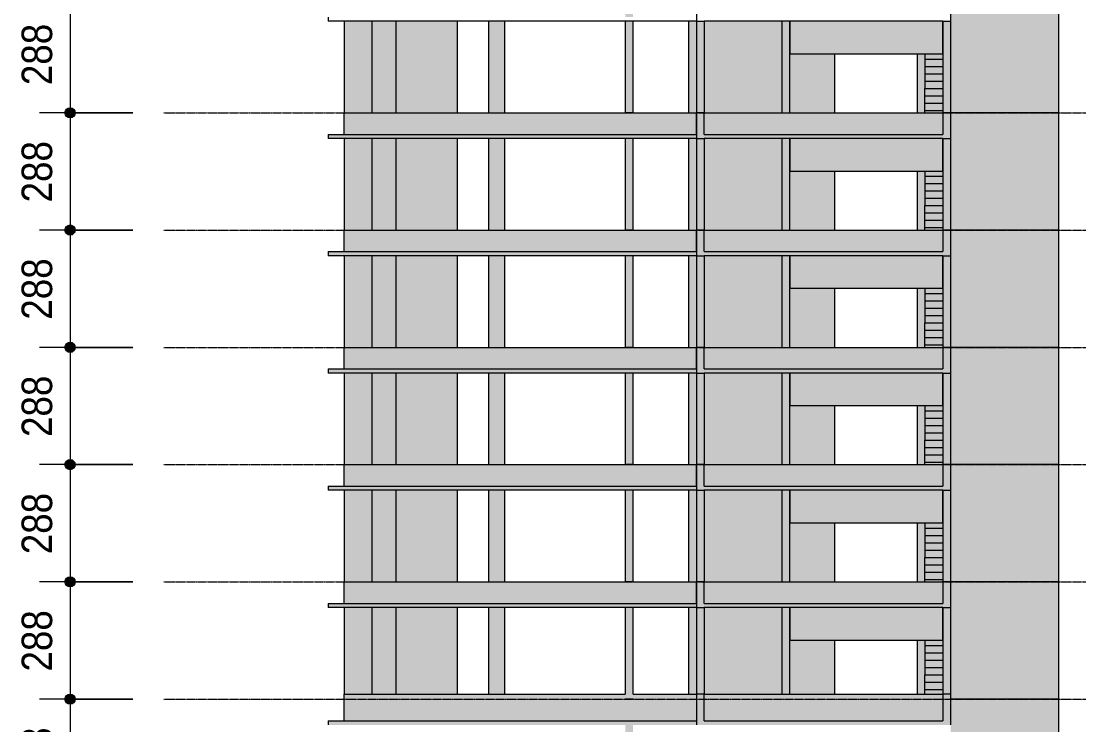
# Model space of a CAD drawing. Header units: centimetres. Extents: x -1968 to 25888, y -1244 to 84208.
# Drawn here: x 12462 to 15060, y 77370 to 79098 of the extents above; entities that cross this region are included whole.
import ezdxf

# ---------------------------------------------------------------- set-up
doc = ezdxf.new("R2010")
doc.units = ezdxf.units.CM
doc.linetypes.add('Centro', pattern=[3.175, 0.635, -0.47625, 1.5875, -0.47625])
for name, color, linetype, lineweight in [('A-ANNO-DIMS', 7, 'Continuous', 9), ('A-ANNO-DIMS-500', 7, 'Continuous', 9), ('A-FLOR', 7, 'Continuous', 18), ('A-FLOR-LEVL', 7, 'Continuous', 9), ('S-BEAM', 7, 'Continuous', 18), ('S-COLS', 7, 'Continuous', 18), ('S-STRS', 7, 'Continuous', 9)]:
    doc.layers.add(name, color=color, linetype=linetype, lineweight=lineweight)
doc.styles.add('Fira Sans_4', font='', dxfattribs={"width": 0.9, "height": 75})
doc.styles.get('Fira Sans_4').set_extended_font_data('Fira Sans')
doc.dimstyles.new('PED_R80_1_5mm_ACIMA_As_ESQ__R00_7', dxfattribs={"dimscale": 30.48, "dimtxt": 102.298456, "dimasz": 3.28084, "dimexe": 2.46063, "dimexo": 2.46063, "dimgap": 0.492126, "dimtad": 1, "dimdec": 1, "dimrnd": 0.5, "dimdsep": 46, "dimtxsty": 'Fira Sans_4', "dimblk1": 'DOTSMALL', "dimblk2": 'DOTSMALL', "dimsah": 1, "dimcen": 0.09, "dimdle": 4.92126, "dimazin": 0, "dimtfac": 1, "dimtdec": 4, "dimtix": 1, "dimtmove": 0, "dimatfit": 3, "dimfxl": 1, "dimtvp": 1, "dimtolj": 1, "dimtzin": 0, "dimarcsym": 2})

# ---------------------------------------------------------------- blocks, each defined once
blk = doc.blocks.new('DIMBLOCK431-CT103 - CORTE ESQ_ TIPO')
at = {"layer": 'A-ANNO-DIMS-500', "true_color": 0x000032}
h = blk.add_hatch(color=178, dxfattribs=at)
edge = h.paths.add_edge_path(flags=0)
edge.add_arc((12582.5, 79161), 12.5, 0, 360)
h = blk.add_hatch(color=178, dxfattribs=at)
edge = h.paths.add_edge_path(flags=0)
edge.add_arc((12582.5, 78873), 12.5, 0, 360)
at = {"layer": 'A-ANNO-DIMS-500', "color": 178, "true_color": 0x000032}
for p, q in [((12736.8, 79161), (12507.5, 79161)), ((12582.5, 79161), (12582.5, 78873)), ((12582.5, 79161), (12736.8, 79161)), ((12736.8, 78873), (12507.5, 78873)), ((12582.5, 78873), (12736.8, 78873))]:
    blk.add_line(p, q, dxfattribs=at)
for centre in [(12582.5, 79161), (12582.5, 78873)]:
    blk.add_circle(centre, 12.5, dxfattribs=at)
at = {"layer": 'A-ANNO-DIMS-500', "color": 0, "insert": (12463.6, 78940.9), "char_height": 75, "width": 182.563, "attachment_point": 1, "rotation": 90, "line_spacing_factor": 1.049215, "style": 'Fira Sans_4'}
blk.add_mtext('288', dxfattribs=at)
blk = doc.blocks.new('_DotSmall')
at = {"color": 0, "linetype": 'ByBlock', "const_width": 0.5}
blk.add_lwpolyline([(-0.0625, 0, 1), (0.0625, 0, 1)], format="xyb", close=True, dxfattribs=at)
blk = doc.blocks.new('DIMBLOCK432-CT103 - CORTE ESQ_ TIPO')
at = {"layer": 'A-ANNO-DIMS-500', "true_color": 0x000032}
h = blk.add_hatch(color=178, dxfattribs=at)
edge = h.paths.add_edge_path(flags=0)
edge.add_arc((12582.5, 78873), 12.5, 0, 360)
h = blk.add_hatch(color=178, dxfattribs=at)
edge = h.paths.add_edge_path(flags=0)
edge.add_arc((12582.5, 78585), 12.5, 0, 360)
at = {"layer": 'A-ANNO-DIMS-500', "color": 178, "true_color": 0x000032}
for p, q in [((12736.8, 78873), (12507.5, 78873)), ((12582.5, 78873), (12582.5, 78585)), ((12582.5, 78873), (12736.8, 78873)), ((12736.8, 78585), (12507.5, 78585)), ((12582.5, 78585), (12736.8, 78585))]:
    blk.add_line(p, q, dxfattribs=at)
for centre in [(12582.5, 78873), (12582.5, 78585)]:
    blk.add_circle(centre, 12.5, dxfattribs=at)
at = {"layer": 'A-ANNO-DIMS-500', "color": 0, "insert": (12463.6, 78652.9), "char_height": 75, "width": 182.563, "attachment_point": 1, "rotation": 90, "line_spacing_factor": 1.049215, "style": 'Fira Sans_4'}
blk.add_mtext('288', dxfattribs=at)
blk = doc.blocks.new('DIMBLOCK433-CT103 - CORTE ESQ_ TIPO')
at = {"layer": 'A-ANNO-DIMS-500', "true_color": 0x000032}
h = blk.add_hatch(color=178, dxfattribs=at)
edge = h.paths.add_edge_path(flags=0)
edge.add_arc((12582.5, 78585), 12.5, 0, 360)
h = blk.add_hatch(color=178, dxfattribs=at)
edge = h.paths.add_edge_path(flags=0)
edge.add_arc((12582.5, 78297), 12.5, 0, 360)
at = {"layer": 'A-ANNO-DIMS-500', "color": 178, "true_color": 0x000032}
for p, q in [((12736.8, 78585), (12507.5, 78585)), ((12582.5, 78585), (12582.5, 78297)), ((12582.5, 78585), (12736.8, 78585)), ((12736.8, 78297), (12507.5, 78297)), ((12582.5, 78297), (12736.8, 78297))]:
    blk.add_line(p, q, dxfattribs=at)
for centre in [(12582.5, 78585), (12582.5, 78297)]:
    blk.add_circle(centre, 12.5, dxfattribs=at)
at = {"layer": 'A-ANNO-DIMS-500', "color": 0, "insert": (12463.6, 78364.9), "char_height": 75, "width": 182.563, "attachment_point": 1, "rotation": 90, "line_spacing_factor": 1.049215, "style": 'Fira Sans_4'}
blk.add_mtext('288', dxfattribs=at)
blk = doc.blocks.new('DIMBLOCK434-CT103 - CORTE ESQ_ TIPO')
at = {"layer": 'A-ANNO-DIMS-500', "true_color": 0x000032}
h = blk.add_hatch(color=178, dxfattribs=at)
edge = h.paths.add_edge_path(flags=0)
edge.add_arc((12582.5, 78297), 12.5, 0, 360)
h = blk.add_hatch(color=178, dxfattribs=at)
edge = h.paths.add_edge_path(flags=0)
edge.add_arc((12582.5, 78009), 12.5, 0, 360)
at = {"layer": 'A-ANNO-DIMS-500', "color": 178, "true_color": 0x000032}
for p, q in [((12736.8, 78297), (12507.5, 78297)), ((12582.5, 78297), (12582.5, 78009)), ((12582.5, 78297), (12736.8, 78297)), ((12736.8, 78009), (12507.5, 78009)), ((12582.5, 78009), (12736.8, 78009))]:
    blk.add_line(p, q, dxfattribs=at)
for centre in [(12582.5, 78297), (12582.5, 78009)]:
    blk.add_circle(centre, 12.5, dxfattribs=at)
at = {"layer": 'A-ANNO-DIMS-500', "color": 0, "insert": (12463.6, 78076.9), "char_height": 75, "width": 182.563, "attachment_point": 1, "rotation": 90, "line_spacing_factor": 1.049215, "style": 'Fira Sans_4'}
blk.add_mtext('288', dxfattribs=at)
blk = doc.blocks.new('DIMBLOCK435-CT103 - CORTE ESQ_ TIPO')
at = {"layer": 'A-ANNO-DIMS-500', "true_color": 0x000032}
h = blk.add_hatch(color=178, dxfattribs=at)
edge = h.paths.add_edge_path(flags=0)
edge.add_arc((12582.5, 78009), 12.5, 0, 360)
h = blk.add_hatch(color=178, dxfattribs=at)
edge = h.paths.add_edge_path(flags=0)
edge.add_arc((12582.5, 77721), 12.5, 0, 360)
at = {"layer": 'A-ANNO-DIMS-500', "color": 178, "true_color": 0x000032}
for p, q in [((12736.8, 78009), (12507.5, 78009)), ((12582.5, 78009), (12582.5, 77721)), ((12582.5, 78009), (12736.8, 78009)), ((12736.8, 77721), (12507.5, 77721)), ((12582.5, 77721), (12736.8, 77721))]:
    blk.add_line(p, q, dxfattribs=at)
for centre in [(12582.5, 78009), (12582.5, 77721)]:
    blk.add_circle(centre, 12.5, dxfattribs=at)
at = {"layer": 'A-ANNO-DIMS-500', "color": 0, "insert": (12463.6, 77788.9), "char_height": 75, "width": 182.563, "attachment_point": 1, "rotation": 90, "line_spacing_factor": 1.049215, "style": 'Fira Sans_4'}
blk.add_mtext('288', dxfattribs=at)
blk = doc.blocks.new('DIMBLOCK436-CT103 - CORTE ESQ_ TIPO')
at = {"layer": 'A-ANNO-DIMS-500', "true_color": 0x000032}
h = blk.add_hatch(color=178, dxfattribs=at)
edge = h.paths.add_edge_path(flags=0)
edge.add_arc((12582.5, 77721), 12.5, 0, 360)
h = blk.add_hatch(color=178, dxfattribs=at)
edge = h.paths.add_edge_path(flags=0)
edge.add_arc((12582.5, 77433), 12.5, 0, 360)
at = {"layer": 'A-ANNO-DIMS-500', "color": 178, "true_color": 0x000032}
for p, q in [((12736.8, 77721), (12507.5, 77721)), ((12582.5, 77721), (12582.5, 77433)), ((12582.5, 77721), (12736.8, 77721)), ((12736.8, 77433), (12507.5, 77433)), ((12582.5, 77433), (12736.8, 77433))]:
    blk.add_line(p, q, dxfattribs=at)
for centre in [(12582.5, 77721), (12582.5, 77433)]:
    blk.add_circle(centre, 12.5, dxfattribs=at)
at = {"layer": 'A-ANNO-DIMS-500', "color": 0, "insert": (12463.6, 77500.9), "char_height": 75, "width": 182.563, "attachment_point": 1, "rotation": 90, "line_spacing_factor": 1.049215, "style": 'Fira Sans_4'}
blk.add_mtext('288', dxfattribs=at)
blk = doc.blocks.new('DIMBLOCK437-CT103 - CORTE ESQ_ TIPO')
at = {"layer": 'A-ANNO-DIMS-500', "true_color": 0x000032}
h = blk.add_hatch(color=178, dxfattribs=at)
edge = h.paths.add_edge_path(flags=0)
edge.add_arc((12582.5, 77433), 12.5, 0, 360)
h = blk.add_hatch(color=178, dxfattribs=at)
edge = h.paths.add_edge_path(flags=0)
edge.add_arc((12582.5, 77145), 12.5, 0, 360)
at = {"layer": 'A-ANNO-DIMS-500', "color": 178, "true_color": 0x000032}
for p, q in [((12736.8, 77433), (12507.5, 77433)), ((12582.5, 77433), (12582.5, 77145)), ((12582.5, 77433), (12736.8, 77433)), ((12736.8, 77145), (12507.5, 77145)), ((12582.5, 77145), (12736.8, 77145))]:
    blk.add_line(p, q, dxfattribs=at)
for centre in [(12582.5, 77433), (12582.5, 77145)]:
    blk.add_circle(centre, 12.5, dxfattribs=at)
at = {"layer": 'A-ANNO-DIMS-500', "color": 0, "insert": (12463.6, 77212.9), "char_height": 75, "width": 182.563, "attachment_point": 1, "rotation": 90, "line_spacing_factor": 1.049215, "style": 'Fira Sans_4'}
blk.add_mtext('288', dxfattribs=at)

msp = doc.modelspace()

# ---------------------------------------------------------------- hatches: boundary and pattern name
at = {"layer": 'A-FLOR', "true_color": 0xff8040}
for points in [[(13565.39, 78810), (14121.05, 78810), (14120.55, 78820), (13216.05, 78820), (13216.05, 78810), (13534.05, 78810)], [(14350.82, 78810), (14726.05, 78810), (14726.05, 78820), (14140.05, 78820), (14140.05, 78810), (14330.55, 78810)], [(13256.05, 78522), (14121.05, 78522), (14120.55, 78532), (13216.05, 78532), (13216.05, 78522)], [(14140.05, 78522), (14726.05, 78522), (14726.05, 78532), (14140.05, 78532), (14140.05, 78526.73)], [(13256.05, 78234), (14121.05, 78234), (14120.55, 78244), (13216.05, 78244), (13216.05, 78234)], [(14694.52, 78234), (14726.05, 78234), (14726.05, 78244), (14140.05, 78244), (14140.05, 78234), (14506.33, 78234)], [(13256.05, 77946), (14121.05, 77946), (14120.55, 77956), (13216.05, 77956), (13216.05, 77946)], [(14459.54, 77946), (14726.05, 77946), (14726.05, 77956), (14140.05, 77956), (14140.05, 77946), (14350.82, 77946)], [(13256.05, 77658), (14121.05, 77658), (14120.55, 77668), (13216.05, 77668), (13216.05, 77658)], [(14330.55, 77658), (14726.05, 77658), (14726.05, 77668), (14140.05, 77668), (14140.05, 77658), (14318.14, 77658)], [(14121.05, 77370), (14120.55, 77380), (13216.05, 77380), (13216.05, 77370), (14120.55, 77370)], [(14694.52, 77370), (14726.05, 77370), (14726.05, 77380), (14140.05, 77380), (14140.05, 77370), (14579.97, 77370)]]:
    msp.add_hatch(color=11, dxfattribs=at).paths.add_polyline_path(points, flags=0)
at = {"layer": 'S-BEAM', "true_color": 0xff8040}
for points in [[(14459.55, 79018), (14724.78, 79018), (14724.78, 79098), (14350.82, 79098), (14350.82, 79018), (14378.13, 79018)], [(13275.05, 78820), (13275.05, 78873), (13256.05, 78873), (13256.05, 78820)], [(13941.77, 78820), (13946.05, 78820), (13946.05, 78873), (13275.05, 78873), (13275.05, 78820), (13565.39, 78820)], [(14119.78, 78820), (14119.78, 78873), (13965.05, 78873), (13965.05, 78820)], [(14129.96, 78810), (14140.05, 78810), (14140.05, 78873), (14121.05, 78873), (14121.05, 78810)], [(14745.05, 78810), (14745.05, 78873), (14726.05, 78873), (14726.05, 78810)], [(14459.55, 78730), (14724.78, 78730), (14724.78, 78810), (14350.82, 78810), (14350.82, 78730), (14378.13, 78730)], [(13275.05, 78532), (13275.05, 78585), (13256.05, 78585), (13256.05, 78532)], [(13941.77, 78532), (13946.05, 78532), (13946.05, 78585), (13275.05, 78585), (13275.05, 78532), (13565.39, 78532)], [(14119.78, 78532), (14119.78, 78585), (13965.05, 78585), (13965.05, 78532)], [(14129.96, 78522), (14140.05, 78522), (14140.05, 78585), (14121.05, 78585), (14121.05, 78522)], [(14745.05, 78522), (14745.05, 78585), (14726.05, 78585), (14726.05, 78522)], [(14459.55, 78442), (14724.78, 78442), (14724.78, 78522), (14350.82, 78522), (14350.82, 78442), (14378.13, 78442)], [(13256.05, 78244), (13275.05, 78244), (13275.05, 78297), (13256.05, 78297)], [(13941.77, 78244), (13946.05, 78244), (13946.05, 78297), (13275.05, 78297), (13275.05, 78244), (13565.39, 78244)], [(13965.05, 78244), (14119.78, 78244), (14119.78, 78297), (13965.05, 78297)], [(14140.05, 78234), (14140.05, 78297), (14121.05, 78297), (14121.05, 78234), (14129.96, 78234)], [(14745.05, 78234), (14745.05, 78297), (14726.05, 78297), (14726.05, 78234)], [(14694.52, 78154), (14724.78, 78154), (14724.78, 78234), (14350.82, 78234), (14350.82, 78154), (14506.33, 78154)], [(13275.05, 77956), (13275.05, 78009), (13256.05, 78009), (13256.05, 77956)], [(13941.77, 77956), (13946.05, 77956), (13946.05, 78009), (13275.05, 78009), (13275.05, 77956), (13565.39, 77956)], [(14119.78, 77956), (14119.78, 78009), (13965.05, 78009), (13965.05, 77956)], [(14121.05, 77946), (14140.05, 77946), (14140.05, 78009), (14121.05, 78009), (14121.05, 77956)], [(14506.33, 77956), (14726.05, 77956), (14726.05, 78009), (14140.05, 78009), (14140.05, 77956), (14470.57, 77956)], [(14745.05, 77946), (14745.05, 78009), (14726.05, 78009), (14726.05, 77946)], [(14459.55, 77866), (14724.78, 77866), (14724.78, 77946), (14350.82, 77946), (14350.82, 77866), (14378.13, 77866)], [(13256.05, 77668), (13275.05, 77668), (13275.05, 77721), (13256.05, 77721)], [(13941.77, 77668), (13946.05, 77668), (13946.05, 77721), (13275.05, 77721), (13275.05, 77668), (13565.39, 77668)], [(14119.78, 77668), (14119.78, 77721), (13965.05, 77721), (13965.05, 77668)], [(14129.96, 77658), (14140.05, 77658), (14140.05, 77721), (14121.05, 77721), (14121.05, 77658)], [(14726.05, 77658), (14745.05, 77658), (14745.05, 77721), (14726.05, 77721), (14726.05, 77668)], [(14378.13, 77578), (14724.78, 77578), (14724.78, 77658), (14350.82, 77658), (14350.82, 77578), (14371.37, 77578)], [(13275.05, 77380), (13275.05, 77445), (13256.05, 77445), (13256.05, 77380)], [(13941.77, 77380), (13946.05, 77380), (13946.05, 77445), (13275.05, 77445), (13275.05, 77380), (13565.39, 77380)], [(13965.05, 77380), (14121.05, 77380), (14120.55, 77445), (13965.05, 77445), (13965.05, 77420.71)]]:
    msp.add_hatch(color=11, dxfattribs=at).paths.add_polyline_path(points, flags=0)
h = msp.add_hatch(color=11, dxfattribs=at)
h.paths.add_polyline_path([(14459.55, 78810), (14459.54, 78810), (14350.82, 78810)], flags=0)
h.paths.add_polyline_path([(14330.55, 78820), (14726.05, 78820), (14726.05, 78873), (14140.05, 78873), (14140.05, 78820), (14318.14, 78820)], flags=0)
h = msp.add_hatch(color=11, dxfattribs=at)
h.paths.add_polyline_path([(14459.55, 78522), (14459.54, 78522), (14350.82, 78522)], flags=0)
h.paths.add_polyline_path([(14330.55, 78532), (14726.05, 78532), (14726.05, 78585), (14140.05, 78585), (14140.05, 78532), (14318.14, 78532)], flags=0)
h = msp.add_hatch(color=11, dxfattribs=at)
h.paths.add_polyline_path([(14459.55, 78234), (14459.54, 78234), (14350.82, 78234)], flags=0)
h.paths.add_polyline_path([(14318.14, 78244), (14726.05, 78244), (14726.05, 78297), (14140.05, 78297), (14140.05, 78244), (14211.55, 78244)], flags=0)
h = msp.add_hatch(color=11, dxfattribs=at)
h.paths.add_polyline_path([(14459.55, 77658), (14459.54, 77658), (14350.82, 77658)], flags=0)
h.paths.add_polyline_path([(14694.52, 77668), (14726.05, 77668), (14726.05, 77721), (14140.05, 77721), (14140.05, 77668), (14506.33, 77668)], flags=0)
at = {"layer": 'S-BEAM', "true_color": 0xc0c0c0}
for points in [[(14121.05, 77370), (14140.05, 77370), (14140.05, 77445), (14121.05, 77445), (14121.05, 77380)], [(14726.05, 77370), (14745.05, 77370), (14745.05, 77445), (14726.05, 77445), (14726.05, 77380)]]:
    msp.add_hatch(color=9, dxfattribs=at).paths.add_polyline_path(points, flags=0)
at = {"layer": 'S-BEAM', "true_color": 0xff8040}
h = msp.add_hatch(color=11, dxfattribs=at)
h.paths.add_polyline_path([(14459.55, 77370), (14459.54, 77370), (14350.82, 77370)], flags=0)
h.paths.add_polyline_path([(14408.93, 77380), (14726.05, 77380), (14726.05, 77445), (14140.05, 77445), (14140.05, 77380), (14330.55, 77380)], flags=0)
at = {"layer": 'S-COLS', "true_color": 0xff8040}
h = msp.add_hatch(color=11, dxfattribs=at)
h.paths.add_polyline_path([(13965.05, 78873), (13965.05, 79098), (13946.05, 79098), (13946.05, 78873)], flags=0)
h.paths.add_polyline_path([(13965.05, 79108), (13965.05, 79161), (13946.05, 79161), (13946.05, 79108)], flags=0)
h = msp.add_hatch(color=11, dxfattribs=at)
h.paths.add_polyline_path([(14119.78, 78873), (14120.55, 78873), (14120.55, 79098), (14101.55, 79098), (14101.55, 78873)], flags=0)
h.paths.add_polyline_path([(14120.55, 79108), (14120.55, 79161), (14119.78, 79160.43), (14119.78, 79108)], flags=0)
h = msp.add_hatch(color=11, dxfattribs=at)
h.paths.add_polyline_path([(14120.55, 78873), (14121.05, 78873.37), (14120.55, 78895.4)], flags=0)
h.paths.add_polyline_path([(14211.55, 78873), (14330.55, 78873), (14330.55, 79098), (14140.05, 79098), (14140.05, 78873), (14145.48, 78873)], flags=0)
h.paths.add_polyline_path([(14120.55, 79108), (14121.05, 79108), (14120.55, 79147)], flags=0)
for points in [[(14882.7, 78873), (15009.55, 78873), (15009.55, 79161), (14745.05, 79161), (14745.05, 78873)], [(13323.55, 78873), (13353.55, 78873), (13353.55, 79098), (13323.64, 79098), (13323.56, 78895.4)], [(13374.76, 78873), (13383.55, 78873), (13382.97, 79098), (13353.55, 79098), (13353.55, 78873), (13374.68, 78873)], [(13650.05, 78873), (13650.05, 79098), (13610.05, 79098), (13610.05, 78873), (13610.88, 78873)], [(14121.05, 78873), (14140.05, 78873), (14140.05, 79098), (14121.05, 79097.68), (14121.05, 78895.4)], [(14349.55, 78873), (14349.55, 79098), (14330.55, 79098), (14330.55, 78873)], [(14350.82, 78873), (14459.55, 78873), (14459.55, 79018), (14350.82, 79018), (14350.82, 79098), (14349.55, 79098), (14349.55, 78873)], [(14681.55, 79005), (14726.05, 79005), (14726.05, 79098), (14724.78, 79098), (14724.78, 79018), (14681.55, 79018)], [(14726.05, 78873), (14745.05, 78873), (14745.05, 79098), (14726.05, 79098), (14726.05, 78895.4)], [(14662.55, 78873), (14681.55, 78873), (14681.55, 79018), (14662.55, 79018), (14662.55, 78895.4)], [(14882.7, 78585), (15009.55, 78585), (15009.55, 78873), (14745.05, 78873), (14745.05, 78585)], [(13323.55, 78585), (13353.55, 78585), (13353.55, 78810), (13323.64, 78810), (13323.6, 78711.06)], [(13377.21, 78585), (13383.55, 78585), (13382.97, 78810), (13353.55, 78810), (13353.55, 78585), (13374.76, 78585)], [(13610.88, 78585), (13650.05, 78585), (13650.05, 78810), (13610.05, 78810), (13610.05, 78585)], [(14121.05, 78585), (14140.05, 78585), (14140.05, 78810), (14121.05, 78810), (14121.05, 78711.06)], [(14349.55, 78585), (14349.55, 78810), (14330.55, 78810), (14330.55, 78585)], [(14350.82, 78585), (14459.55, 78585), (14459.55, 78730), (14350.82, 78730), (14350.82, 78810), (14349.55, 78810), (14349.55, 78585)], [(14694.52, 78717), (14726.05, 78717), (14726.05, 78810), (14724.78, 78810), (14724.78, 78730), (14681.55, 78730), (14681.55, 78717)], [(14726.05, 78585), (14745.05, 78585), (14745.05, 78810), (14726.05, 78810), (14726.05, 78711.06)], [(14681.55, 78585), (14681.55, 78730), (14662.55, 78730), (14662.55, 78585)], [(15009.55, 78297), (15009.55, 78585), (14745.05, 78585), (14745.05, 78297), (14882.7, 78297)], [(13323.55, 78297), (13353.55, 78297), (13353.55, 78522), (13323.64, 78522), (13323.57, 78342.39)], [(13378.43, 78297), (13383.55, 78297), (13382.97, 78522), (13353.55, 78522), (13353.55, 78297), (13377.21, 78297)], [(13610.88, 78297), (13650.05, 78297), (13650.05, 78522), (13610.05, 78522), (13610.05, 78297)], [(14121.05, 78297), (14140.05, 78297), (14140.05, 78522), (14121.05, 78522)], [(14349.55, 78297), (14349.55, 78522), (14330.55, 78522), (14330.55, 78297)], [(14350.82, 78297), (14459.55, 78297), (14459.55, 78442), (14350.82, 78442), (14350.82, 78522), (14349.55, 78522), (14349.55, 78297)], [(14726.05, 78429), (14726.05, 78522), (14724.78, 78522), (14724.78, 78442), (14681.55, 78442), (14681.55, 78429), (14724.78, 78429)], [(14726.05, 78297), (14745.05, 78297), (14745.05, 78522), (14726.05, 78522), (14726.05, 78342.39)], [(14662.55, 78297), (14681.55, 78297), (14681.55, 78442), (14662.55, 78442)], [(15009.55, 78009), (15009.55, 78297), (14745.05, 78297), (14745.05, 78009), (14882.7, 78009)], [(13323.55, 78009), (13353.55, 78009), (13353.55, 78234), (13323.64, 78234), (13323.61, 78158.05)], [(13378.49, 78009), (13383.55, 78009), (13382.97, 78234), (13353.55, 78234), (13353.55, 78009), (13378.43, 78009)], [(13650.05, 78009), (13650.05, 78234), (13610.05, 78234), (13610.05, 78009), (13610.88, 78009)], [(14121.05, 78009), (14140.05, 78009), (14140.05, 78234), (14121.05, 78234), (14121.05, 78158.05)], [(14330.55, 78009), (14349.55, 78009), (14349.55, 78234), (14330.55, 78234), (14330.55, 78107.25)], [(14349.55, 78009), (14459.55, 78009), (14459.55, 78154), (14350.82, 78154), (14350.82, 78234), (14349.55, 78234), (14349.55, 78125.92)], [(14681.55, 78141), (14726.05, 78141), (14726.05, 78234), (14724.78, 78234), (14724.78, 78154), (14681.55, 78154)], [(14726.05, 78009), (14745.05, 78009), (14745.05, 78234), (14726.05, 78234), (14726.05, 78158.05)], [(14662.55, 78009), (14681.55, 78009), (14681.55, 78154), (14662.55, 78154)], [(15009.55, 77721), (15009.55, 78009), (14745.05, 78009), (14745.05, 77721), (14882.7, 77721)], [(13323.55, 77721), (13353.55, 77721), (13353.55, 77946), (13323.64, 77946), (13323.58, 77789.38)], [(13377.21, 77721), (13383.55, 77721), (13382.97, 77946), (13353.55, 77946), (13353.55, 77721), (13374.76, 77721)], [(13610.88, 77721), (13650.05, 77721), (13650.05, 77946), (13610.05, 77946), (13610.05, 77721)], [(14121.05, 77721), (14140.05, 77721), (14140.05, 77946), (14121.05, 77945.68), (14121.05, 77789.38)], [(14349.55, 77721), (14349.55, 77946), (14330.55, 77946), (14330.55, 77721)], [(14459.55, 77721), (14459.55, 77866), (14350.82, 77866), (14350.82, 77946), (14349.55, 77946), (14349.55, 77721)], [(14726.05, 77853), (14726.05, 77946), (14724.78, 77946), (14724.78, 77866), (14681.55, 77866), (14681.55, 77853), (14724.78, 77853)], [(14726.05, 77721), (14745.05, 77721), (14745.05, 77946), (14726.05, 77946), (14726.05, 77789.38)], [(14681.55, 77721), (14681.55, 77866), (14662.55, 77866), (14662.55, 77721)], [(15009.55, 77433), (15009.55, 77433), (15009.54, 77721), (14745.05, 77721), (14745.05, 77433), (14882.7, 77433)], [(13323.55, 77445), (13353.55, 77445), (13353.55, 77658), (13323.64, 77658), (13323.62, 77603.31)], [(13374.76, 77445), (13383.55, 77445), (13382.97, 77658), (13353.55, 77658), (13353.55, 77445), (13374.49, 77445)], [(13610.05, 77445), (13650.05, 77445), (13650.05, 77658), (13610.05, 77658)], [(14121.05, 77445), (14140.05, 77445), (14140.05, 77658), (14121.05, 77658)], [(14330.55, 77445), (14349.55, 77445), (14349.55, 77658), (14330.55, 77658), (14330.55, 77531.25)], [(14350.82, 77445), (14459.55, 77445), (14459.55, 77578), (14350.82, 77578), (14350.82, 77658), (14349.55, 77658), (14349.55, 77445)], [(14681.55, 77565), (14726.05, 77565), (14726.05, 77658), (14724.78, 77658), (14724.78, 77578), (14681.55, 77578)], [(14745.05, 77445), (14745.05, 77658), (14726.05, 77658), (14726.05, 77445), (14744.03, 77445)], [(14681.12, 77445), (14681.55, 77445), (14681.55, 77578), (14662.55, 77578), (14662.94, 77445)], [(14745.05, 77145), (15009.55, 77145), (15009.55, 77433), (14745.05, 77433), (14745.05, 77157)]]:
    msp.add_hatch(color=11, dxfattribs=at).paths.add_polyline_path(points, flags=0)
h = msp.add_hatch(color=11, dxfattribs=at)
h.paths.add_polyline_path([(13256.05, 78873), (13323.55, 78873), (13323.55, 79098), (13256.05, 79098), (13256.05, 78895.4)], flags=0)
h.paths.add_polyline_path([(13534.04, 78873), (13534.05, 78873), (13534.05, 79098), (13383.55, 79098), (13383.55, 78873)], flags=0)
h = msp.add_hatch(color=11, dxfattribs=at)
h.paths.add_polyline_path([(13946.05, 78585), (13965.05, 78585), (13965.05, 78810), (13946.05, 78810), (13946.05, 78711.06)], flags=0)
h.paths.add_polyline_path([(13965.05, 78820), (13965.05, 78873), (13946.05, 78873), (13946.05, 78820)], flags=0)
h = msp.add_hatch(color=11, dxfattribs=at)
h.paths.add_polyline_path([(14119.78, 78585), (14120.55, 78585), (14120.55, 78810), (14101.55, 78810), (14101.55, 78585)], flags=0)
h.paths.add_polyline_path([(14120.55, 78820), (14120.55, 78873), (14119.78, 78872.43), (14119.78, 78820)], flags=0)
h = msp.add_hatch(color=11, dxfattribs=at)
h.paths.add_polyline_path([(14140.05, 78585), (14330.55, 78585), (14330.55, 78810), (14140.05, 78810)], flags=0)
h.paths.add_polyline_path([(14120.55, 78585), (14121.05, 78585.37), (14120.55, 78711.06)], flags=0)
h.paths.add_polyline_path([(14120.55, 78820), (14121.05, 78820), (14120.55, 78859)], flags=0)
h = msp.add_hatch(color=11, dxfattribs=at)
h.paths.add_polyline_path([(13256.05, 78585), (13323.55, 78585), (13323.55, 78810), (13256.05, 78810), (13256.05, 78711.06)], flags=0)
h.paths.add_polyline_path([(13534.05, 78585), (13534.05, 78810), (13383.55, 78810), (13383.55, 78585), (13534.05, 78585)], flags=0)
h = msp.add_hatch(color=11, dxfattribs=at)
h.paths.add_polyline_path([(13965.05, 78297), (13965.05, 78522), (13946.05, 78522), (13946.05, 78297)], flags=0)
h.paths.add_polyline_path([(13946.05, 78532), (13965.05, 78532), (13965.05, 78585), (13946.05, 78585)], flags=0)
h = msp.add_hatch(color=11, dxfattribs=at)
h.paths.add_polyline_path([(14119.78, 78297), (14120.55, 78297), (14120.55, 78522), (14101.55, 78522), (14101.55, 78297)], flags=0)
h.paths.add_polyline_path([(14120.55, 78532), (14120.55, 78585), (14119.78, 78584.43), (14119.78, 78532)], flags=0)
h = msp.add_hatch(color=11, dxfattribs=at)
h.paths.add_polyline_path([(13256.05, 78297), (13323.55, 78297), (13323.55, 78522), (13256.05, 78522), (13256.05, 78342.39)], flags=0)
h.paths.add_polyline_path([(13534.04, 78297), (13534.05, 78297), (13534.05, 78522), (13383.55, 78522), (13383.55, 78297)], flags=0)
h = msp.add_hatch(color=11, dxfattribs=at)
h.paths.add_polyline_path([(14120.55, 78297), (14121.05, 78297.37), (14120.55, 78521.74)], flags=0)
h.paths.add_polyline_path([(14211.55, 78297), (14330.55, 78297), (14330.55, 78522), (14211.55, 78522)], flags=0)
h.paths.add_polyline_path([(14145.48, 78297), (14211.55, 78297), (14211.55, 78522), (14140.05, 78522), (14140.05, 78297)], flags=0)
h = msp.add_hatch(color=11, dxfattribs=at)
h.paths.add_polyline_path([(13965.05, 78009), (13965.05, 78234), (13946.05, 78234), (13946.05, 78009)], flags=0)
h.paths.add_polyline_path([(13965.05, 78244), (13965.05, 78297), (13946.05, 78297), (13946.05, 78244)], flags=0)
h = msp.add_hatch(color=11, dxfattribs=at)
h.paths.add_polyline_path([(14119.78, 78009), (14120.55, 78009), (14120.55, 78234), (14101.55, 78234), (14101.55, 78009)], flags=0)
h.paths.add_polyline_path([(14120.55, 78244), (14120.55, 78297), (14119.78, 78296.43), (14119.78, 78244)], flags=0)
h = msp.add_hatch(color=11, dxfattribs=at)
h.paths.add_polyline_path([(13256.05, 78009), (13323.55, 78009), (13323.55, 78234), (13256.05, 78234), (13256.05, 78158.05)], flags=0)
h.paths.add_polyline_path([(13534.04, 78009), (13534.05, 78009), (13534.05, 78234), (13383.55, 78234), (13383.55, 78009)], flags=0)
h = msp.add_hatch(color=11, dxfattribs=at)
h.paths.add_polyline_path([(14120.55, 78009), (14121.05, 78009.37), (14120.55, 78158.05)], flags=0)
h.paths.add_polyline_path([(14318.14, 78009), (14330.55, 78009), (14330.55, 78234), (14140.05, 78234), (14140.05, 78009), (14211.55, 78009)], flags=0)
h = msp.add_hatch(color=11, dxfattribs=at)
h.paths.add_polyline_path([(13965.05, 77721), (13965.05, 77946), (13946.05, 77946), (13946.05, 77721)], flags=0)
h.paths.add_polyline_path([(13965.05, 77721), (13965.04, 77721), (13946.05, 77721)], flags=0)
h.paths.add_polyline_path([(13965.05, 77956), (13965.05, 78009), (13946.05, 78009), (13946.05, 77956)], flags=0)
h = msp.add_hatch(color=11, dxfattribs=at)
h.paths.add_polyline_path([(14119.78, 77721), (14120.55, 77721), (14120.55, 77946), (14101.55, 77946), (14101.55, 77721)], flags=0)
h.paths.add_polyline_path([(14120.55, 77956), (14120.55, 78009), (14119.78, 78008.43), (14119.78, 77956)], flags=0)
h = msp.add_hatch(color=11, dxfattribs=at)
h.paths.add_polyline_path([(14318.14, 77721), (14330.55, 77721), (14330.55, 77946), (14140.05, 77946), (14140.05, 77721), (14211.55, 77721)], flags=0)
h.paths.add_polyline_path([(14120.55, 77956), (14121.05, 77956), (14120.55, 77995)], flags=0)
h = msp.add_hatch(color=11, dxfattribs=at)
h.paths.add_polyline_path([(13256.05, 77721), (13323.55, 77721), (13323.55, 77946), (13256.05, 77946), (13256.05, 77789.38)], flags=0)
h.paths.add_polyline_path([(13534.04, 77721), (13534.05, 77721), (13534.05, 77946), (13383.55, 77946), (13383.55, 77721)], flags=0)
h = msp.add_hatch(color=11, dxfattribs=at)
h.paths.add_polyline_path([(13946.05, 77433), (13965.05, 77433), (13965.05, 77658), (13946.05, 77658), (13946.05, 77433)], flags=0)
h.paths.add_polyline_path([(13965.05, 77668), (13965.05, 77721), (13946.05, 77721), (13946.05, 77668)], flags=0)
h = msp.add_hatch(color=11, dxfattribs=at)
h.paths.add_polyline_path([(14120.55, 77445), (14120.55, 77658), (14101.55, 77658), (14101.55, 77445), (14119.78, 77445)], flags=0)
h.paths.add_polyline_path([(14120.55, 77668), (14120.55, 77721), (14119.78, 77720.43), (14119.78, 77668)], flags=0)
h = msp.add_hatch(color=11, dxfattribs=at)
h.paths.add_polyline_path([(14120.55, 77445), (14121.05, 77445), (14120.55, 77657.74)], flags=0)
h.paths.add_polyline_path([(14140.05, 77445), (14330.55, 77445), (14330.55, 77658), (14140.05, 77658)], flags=0)
h.paths.add_polyline_path([(14120.55, 77668), (14121.05, 77668), (14120.55, 77707)], flags=0)
h = msp.add_hatch(color=11, dxfattribs=at)
h.paths.add_polyline_path([(13256.05, 77445), (13323.55, 77445), (13323.55, 77658), (13256.05, 77658), (13256.05, 77605.05)], flags=0)
h.paths.add_polyline_path([(13534.05, 77445), (13534.05, 77658), (13383.55, 77658), (13383.55, 77445), (13519.22, 77445)], flags=0)
h = msp.add_hatch(color=11, dxfattribs=at)
h.paths.add_polyline_path([(13946.05, 77145), (13965.05, 77145), (13965.05, 77370), (13946.05, 77370), (13946.05, 77157)], flags=0)
h.paths.add_polyline_path([(13946.05, 77380), (13965.05, 77380.28), (13965.05, 77433), (13946.05, 77433), (13946.05, 77420.71)], flags=0)
at = {"layer": 'S-STRS', "true_color": 0xc0c0c0}
for points in [[(14694.52, 78987), (14726.05, 78987), (14726.05, 79005), (14681.55, 79005), (14681.55, 78987)], [(14726.05, 78969), (14726.05, 78987), (14681.55, 78987), (14681.55, 78969), (14724.78, 78969)], [(14726.05, 78951), (14726.05, 78969), (14681.55, 78969), (14681.55, 78951), (14724.78, 78951)], [(14726.05, 78933), (14726.05, 78951), (14681.55, 78951), (14681.55, 78933), (14724.78, 78933)], [(14726.05, 78915), (14726.05, 78933), (14681.55, 78933), (14681.55, 78915), (14724.78, 78915)], [(14726.05, 78897), (14726.05, 78915), (14681.55, 78915), (14681.55, 78897), (14724.78, 78897)], [(14724.78, 78879), (14726.05, 78879), (14726.05, 78897), (14681.55, 78897), (14681.55, 78879), (14694.52, 78879)], [(14681.55, 78873), (14726.05, 78873), (14726.05, 78879), (14681.55, 78879)], [(14681.55, 78699), (14726.05, 78699), (14726.05, 78717), (14681.55, 78717), (14681.55, 78705)], [(14694.52, 78681), (14726.05, 78681), (14726.05, 78699), (14681.55, 78699), (14681.55, 78681)], [(14694.52, 78663), (14726.05, 78663), (14726.05, 78681), (14681.55, 78681), (14681.55, 78663)], [(14694.52, 78645), (14726.05, 78645), (14726.05, 78663), (14681.55, 78663), (14681.55, 78645)], [(14694.52, 78627), (14726.05, 78627), (14726.05, 78645), (14681.55, 78645), (14681.55, 78627)], [(14694.52, 78609), (14726.05, 78609), (14726.05, 78627), (14681.55, 78627), (14681.55, 78609)], [(14694.52, 78591), (14726.05, 78591), (14726.05, 78609), (14681.55, 78609), (14681.55, 78591)], [(14681.55, 78585), (14726.05, 78585), (14726.05, 78591), (14681.55, 78591)], [(14694.52, 78411), (14726.05, 78411), (14726.05, 78429), (14681.55, 78429), (14681.55, 78411)], [(14726.05, 78393), (14726.05, 78411), (14681.55, 78411), (14681.55, 78393), (14724.78, 78393)], [(14726.05, 78375), (14726.05, 78393), (14681.55, 78393), (14681.55, 78375), (14724.78, 78375)], [(14726.05, 78357), (14726.05, 78375), (14681.55, 78375), (14681.55, 78357), (14724.78, 78357)], [(14681.55, 78339), (14726.05, 78339), (14726.05, 78357), (14681.55, 78357)], [(14726.05, 78321), (14726.05, 78339), (14681.55, 78339), (14681.55, 78321), (14724.78, 78321)], [(14726.05, 78303), (14726.05, 78321), (14681.55, 78321), (14681.55, 78303), (14724.78, 78303)], [(14694.52, 78297), (14726.05, 78297), (14726.05, 78303), (14681.55, 78303), (14681.55, 78297)], [(14694.52, 78123), (14726.05, 78123), (14726.05, 78141), (14681.55, 78141), (14681.55, 78123)], [(14726.05, 78105), (14726.05, 78123), (14681.55, 78123), (14681.55, 78105), (14724.78, 78105)], [(14726.05, 78087), (14726.05, 78105), (14681.55, 78105), (14681.55, 78087), (14724.78, 78087)], [(14726.05, 78069), (14726.05, 78087), (14681.55, 78087), (14681.55, 78069), (14724.78, 78069)], [(14726.05, 78051), (14726.05, 78069), (14681.55, 78069), (14681.55, 78051), (14724.78, 78051)], [(14726.05, 78033), (14726.05, 78051), (14681.55, 78051), (14681.55, 78033), (14724.78, 78033)], [(14726.05, 78015), (14726.05, 78033), (14681.55, 78033), (14681.55, 78015), (14724.78, 78015)], [(14681.55, 78009), (14726.05, 78009), (14726.05, 78015), (14681.55, 78015)], [(14694.52, 77835), (14726.05, 77835), (14726.05, 77853), (14681.55, 77853), (14681.55, 77835)], [(14726.05, 77817), (14726.05, 77835), (14681.55, 77835), (14681.55, 77817), (14724.78, 77817)], [(14726.05, 77799), (14726.05, 77817), (14681.55, 77817), (14681.55, 77799), (14724.78, 77799)], [(14694.52, 77781), (14726.05, 77781), (14726.05, 77799), (14681.55, 77799), (14681.55, 77781)], [(14694.52, 77763), (14726.05, 77763), (14726.05, 77781), (14681.55, 77781), (14681.55, 77763)], [(14694.52, 77745), (14726.05, 77745), (14726.05, 77763), (14681.55, 77763), (14681.55, 77745)], [(14694.52, 77727), (14726.05, 77727), (14726.05, 77745), (14681.55, 77745), (14681.55, 77727)], [(14681.55, 77721), (14726.05, 77721), (14726.05, 77727), (14681.55, 77727)], [(14694.52, 77547), (14726.05, 77547), (14726.05, 77565), (14681.55, 77565), (14681.55, 77547)], [(14726.05, 77529), (14726.05, 77547), (14681.55, 77547), (14681.55, 77529), (14724.78, 77529)], [(14726.05, 77511), (14726.05, 77529), (14681.55, 77529), (14681.55, 77511), (14724.78, 77511)], [(14726.05, 77493), (14726.05, 77511), (14681.55, 77511), (14681.55, 77493), (14724.78, 77493)], [(14726.05, 77475), (14726.05, 77493), (14681.55, 77493), (14681.55, 77475), (14724.78, 77475)], [(14681.55, 77457), (14726.05, 77457), (14726.05, 77475), (14681.55, 77475)], [(14724.78, 77445), (14726.05, 77445), (14726.05, 77457), (14681.55, 77457), (14681.55, 77445), (14694.52, 77445)]]:
    msp.add_hatch(color=9, dxfattribs=at).paths.add_polyline_path(points, flags=0)

# ---------------------------------------------------------------- linework, layer by layer
at = {"layer": 'A-FLOR', "lineweight": 9}
for p, q in [((13216.05, 79108), (13216.05, 79098)), ((14121.05, 79098), (13216.05, 79098)), ((14726.05, 79098), (14140.05, 79098)), ((13216.05, 78820), (14121.05, 78820)), ((13216.05, 78820), (13216.05, 78810)), ((14121.05, 78810), (13216.05, 78810)), ((14140.05, 78820), (14726.05, 78820)), ((14726.05, 78810), (14140.05, 78810)), ((13216.05, 78532), (14121.05, 78532)), ((13216.05, 78532), (13216.05, 78522)), ((14121.05, 78522), (13216.05, 78522)), ((14140.05, 78532), (14726.05, 78532)), ((14726.05, 78522), (14140.05, 78522)), ((13216.05, 78244), (14121.05, 78244)), ((13216.05, 78244), (13216.05, 78234)), ((14121.05, 78234), (13216.05, 78234)), ((14140.05, 78244), (14726.05, 78244)), ((14726.05, 78234), (14140.05, 78234)), ((13216.05, 77956), (14121.05, 77956)), ((13216.05, 77956), (13216.05, 77946)), ((14121.05, 77946), (13216.05, 77946)), ((14140.05, 77956), (14726.05, 77956)), ((14726.05, 77946), (14140.05, 77946)), ((13216.05, 77668), (14121.05, 77668)), ((13216.05, 77668), (13216.05, 77658)), ((14140.05, 77668), (14726.05, 77668)), ((14121.05, 77658), (13216.05, 77658)), ((14726.05, 77658), (14140.05, 77658)), ((13216.05, 77380), (14121.05, 77380)), ((13216.05, 77380), (13216.05, 77370)), ((14140.05, 77380), (14726.05, 77380))]:
    msp.add_line(p, q, dxfattribs=at)
at = {"layer": 'A-FLOR-LEVL', "linetype": 'Centro'}
for p, q in [((12811.8, 78873), (16610.39, 78873)), ((12811.8, 78585), (16610.39, 78585)), ((12811.8, 78297), (16610.39, 78297)), ((12811.8, 78009), (16610.39, 78009)), ((12811.8, 77721), (16610.39, 77721)), ((12811.8, 77433), (16610.39, 77433))]:
    msp.add_line(p, q, dxfattribs=at)
at = {"layer": 'S-BEAM', "lineweight": 9}
for p, q in [((14121.05, 79161), (14121.05, 79098)), ((14745.05, 79098), (14745.05, 79161)), ((14121.05, 79098), (14140.05, 79098)), ((14350.82, 79018), (14350.82, 79098)), ((14724.78, 79098), (14724.78, 79018)), ((14726.05, 79098), (14745.05, 79098)), ((14350.82, 79018), (14724.78, 79018)), ((13256.05, 78873), (13275.05, 78873)), ((13256.05, 78820), (13256.05, 78873)), ((13275.05, 78873), (13946.05, 78873)), ((13965.05, 78873), (14119.78, 78873)), ((14119.78, 78873), (14119.78, 78820)), ((14140.05, 78873), (14121.05, 78873)), ((14121.05, 78873), (14121.05, 78810)), ((14140.05, 78820), (14140.05, 78873)), ((14140.05, 78873), (14726.05, 78873)), ((14745.05, 78873), (14726.05, 78873)), ((14726.05, 78873), (14726.05, 78820)), ((14745.05, 78810), (14745.05, 78873)), ((14121.05, 78810), (14140.05, 78810)), ((14350.82, 78730), (14350.82, 78810)), ((14724.78, 78810), (14724.78, 78730)), ((14726.05, 78810), (14745.05, 78810)), ((14350.82, 78730), (14724.78, 78730)), ((13256.05, 78585), (13275.05, 78585)), ((13256.05, 78532), (13256.05, 78585)), ((13275.05, 78585), (13946.05, 78585)), ((13965.05, 78585), (14119.78, 78585)), ((14119.78, 78585), (14119.78, 78532)), ((14140.05, 78585), (14121.05, 78585)), ((14121.05, 78585), (14121.05, 78522)), ((14140.05, 78532), (14140.05, 78585)), ((14140.05, 78585), (14726.05, 78585)), ((14745.05, 78585), (14726.05, 78585)), ((14726.05, 78585), (14726.05, 78532)), ((14745.05, 78522), (14745.05, 78585)), ((14121.05, 78522), (14140.05, 78522)), ((14350.82, 78442), (14350.82, 78522)), ((14724.78, 78522), (14724.78, 78442)), ((14726.05, 78522), (14745.05, 78522)), ((14350.82, 78442), (14724.78, 78442)), ((13256.05, 78297), (13275.05, 78297)), ((13256.05, 78244), (13256.05, 78297)), ((13275.05, 78297), (13946.05, 78297)), ((13965.05, 78297), (14119.78, 78297)), ((14119.78, 78297), (14119.78, 78244)), ((14140.05, 78297), (14121.05, 78297)), ((14121.05, 78297), (14121.05, 78234)), ((14140.05, 78244), (14140.05, 78297)), ((14140.05, 78297), (14726.05, 78297)), ((14745.05, 78297), (14726.05, 78297)), ((14726.05, 78297), (14726.05, 78244)), ((14745.05, 78234), (14745.05, 78297)), ((14121.05, 78234), (14140.05, 78234)), ((14350.82, 78154), (14350.82, 78234)), ((14724.78, 78234), (14724.78, 78154)), ((14726.05, 78234), (14745.05, 78234)), ((14350.82, 78154), (14724.78, 78154)), ((13256.05, 78009), (13275.05, 78009)), ((13256.05, 77956), (13256.05, 78009)), ((13275.05, 78009), (13946.05, 78009)), ((13965.05, 78009), (14119.78, 78009)), ((14119.78, 78009), (14119.78, 77956)), ((14140.05, 78009), (14121.05, 78009)), ((14121.05, 78009), (14121.05, 77946)), ((14140.05, 77956), (14140.05, 78009)), ((14140.05, 78009), (14726.05, 78009)), ((14745.05, 78009), (14726.05, 78009)), ((14726.05, 78009), (14726.05, 77956)), ((14745.05, 77946), (14745.05, 78009)), ((14121.05, 77946), (14140.05, 77946)), ((14350.82, 77866), (14350.82, 77946)), ((14724.78, 77946), (14724.78, 77866)), ((14726.05, 77946), (14745.05, 77946)), ((14350.82, 77866), (14724.78, 77866)), ((13256.05, 77721), (13275.05, 77721)), ((13256.05, 77668), (13256.05, 77721)), ((13275.05, 77721), (13946.05, 77721)), ((13965.05, 77721), (14119.78, 77721)), ((14119.78, 77721), (14119.78, 77668)), ((14140.05, 77721), (14121.05, 77721)), ((14121.05, 77721), (14121.05, 77658)), ((14140.05, 77668), (14140.05, 77721)), ((14140.05, 77721), (14726.05, 77721)), ((14745.05, 77721), (14726.05, 77721)), ((14726.05, 77721), (14726.05, 77668)), ((14745.05, 77658), (14745.05, 77721)), ((14121.05, 77658), (14140.05, 77658)), ((14350.82, 77578), (14350.82, 77658)), ((14724.78, 77658), (14724.78, 77578)), ((14726.05, 77658), (14745.05, 77658)), ((14350.82, 77578), (14724.78, 77578)), ((13256.05, 77445), (13275.05, 77445)), ((13256.05, 77380), (13256.05, 77445)), ((13275.05, 77445), (13946.05, 77445)), ((13965.05, 77445), (14121.05, 77445)), ((14140.05, 77445), (14121.05, 77445)), ((14121.05, 77445), (14121.05, 77370)), ((14140.05, 77445), (14726.05, 77445)), ((14140.05, 77380), (14140.05, 77445)), ((14745.05, 77445), (14726.05, 77445)), ((14726.05, 77445), (14726.05, 77380)), ((14745.05, 77370), (14745.05, 77445))]:
    msp.add_line(p, q, dxfattribs=at)
at = {"layer": 'S-COLS', "lineweight": 9}
for p, q in [((15009.55, 79161), (15009.55, 78873)), ((13256.05, 79098), (13256.05, 78873)), ((13323.55, 79098), (13323.55, 78873)), ((13383.55, 78873), (13383.55, 79098)), ((13534.05, 78873), (13534.05, 79098)), ((13610.05, 79098), (13610.05, 78873)), ((13650.05, 78873), (13650.05, 79098)), ((13946.05, 79098), (13946.05, 78873)), ((13965.05, 78873), (13965.05, 79098)), ((14101.55, 79098), (14101.55, 78873)), ((14120.55, 79098), (14120.55, 78873)), ((14121.05, 79098), (14121.05, 78873)), ((14140.05, 79098), (14140.05, 78873)), ((14330.55, 79098), (14330.55, 78873)), ((14349.55, 79098), (14349.55, 78873)), ((14726.05, 79098), (14726.05, 78873)), ((14745.05, 78873), (14745.05, 79098)), ((14459.55, 79018), (14459.55, 78873)), ((14662.55, 79018), (14662.55, 78873)), ((14681.55, 79018), (14681.55, 78933)), ((13965.05, 78873), (13946.05, 78873)), ((13965.05, 78873), (13946.05, 78873)), ((14120.55, 78873), (14119.78, 78873)), ((14120.55, 78873), (14119.78, 78873)), ((15009.55, 78873), (14745.05, 78873)), ((15009.55, 78873), (14745.05, 78873)), ((15009.55, 78873), (15009.55, 78585)), ((13256.05, 78810), (13256.05, 78585)), ((13323.55, 78810), (13323.55, 78585)), ((13383.55, 78585), (13383.55, 78810)), ((13534.05, 78585), (13534.05, 78810)), ((13610.05, 78810), (13610.05, 78585)), ((13650.05, 78585), (13650.05, 78810)), ((13946.05, 78810), (13946.05, 78585)), ((13965.05, 78585), (13965.05, 78810)), ((14101.55, 78810), (14101.55, 78585)), ((14120.55, 78810), (14120.55, 78585)), ((14121.05, 78810), (14121.05, 78585)), ((14140.05, 78810), (14140.05, 78585)), ((14330.55, 78810), (14330.55, 78585)), ((14349.55, 78810), (14349.55, 78585)), ((14726.05, 78810), (14726.05, 78585)), ((14745.05, 78585), (14745.05, 78810)), ((14459.55, 78730), (14459.55, 78585)), ((14662.55, 78730), (14662.55, 78585)), ((14681.55, 78730), (14681.55, 78645)), ((13965.05, 78585), (13946.05, 78585)), ((13965.05, 78585), (13946.05, 78585)), ((14120.55, 78585), (14119.78, 78585)), ((14120.55, 78585), (14119.78, 78585)), ((15009.55, 78585), (14745.05, 78585)), ((15009.55, 78585), (14745.05, 78585)), ((15009.55, 78585), (15009.55, 78297)), ((13256.05, 78522), (13256.05, 78297)), ((13323.55, 78522), (13323.55, 78297)), ((13383.55, 78297), (13383.55, 78522)), ((13534.05, 78297), (13534.05, 78522)), ((13610.05, 78522), (13610.05, 78297)), ((13650.05, 78297), (13650.05, 78522)), ((13946.05, 78522), (13946.05, 78297)), ((13965.05, 78297), (13965.05, 78522)), ((14101.55, 78522), (14101.55, 78297)), ((14120.55, 78522), (14120.55, 78297)), ((14121.05, 78522), (14121.05, 78297)), ((14140.05, 78522), (14140.05, 78297)), ((14330.55, 78522), (14330.55, 78297)), ((14349.55, 78522), (14349.55, 78297)), ((14726.05, 78522), (14726.05, 78297)), ((14745.05, 78297), (14745.05, 78522)), ((14459.55, 78442), (14459.55, 78297)), ((14662.55, 78442), (14662.55, 78297)), ((14681.55, 78442), (14681.55, 78357)), ((13965.05, 78297), (13946.05, 78297)), ((13965.05, 78297), (13946.05, 78297)), ((14120.55, 78297), (14119.78, 78297)), ((14120.55, 78297), (14119.78, 78297)), ((15009.55, 78297), (14745.05, 78297)), ((15009.55, 78297), (14745.05, 78297)), ((15009.55, 78297), (15009.55, 78009)), ((13256.05, 78234), (13256.05, 78009)), ((13323.55, 78234), (13323.55, 78009)), ((13383.55, 78009), (13383.55, 78234)), ((13534.05, 78009), (13534.05, 78234)), ((13610.05, 78234), (13610.05, 78009)), ((13650.05, 78009), (13650.05, 78234)), ((13946.05, 78234), (13946.05, 78009)), ((13965.05, 78009), (13965.05, 78234)), ((14101.55, 78234), (14101.55, 78009)), ((14120.55, 78234), (14120.55, 78009)), ((14121.05, 78234), (14121.05, 78009)), ((14140.05, 78234), (14140.05, 78009)), ((14330.55, 78234), (14330.55, 78009)), ((14349.55, 78234), (14349.55, 78009)), ((14726.05, 78234), (14726.05, 78009)), ((14745.05, 78009), (14745.05, 78234)), ((14459.55, 78154), (14459.55, 78009)), ((14662.55, 78154), (14662.55, 78009)), ((14681.55, 78154), (14681.55, 78069)), ((13965.05, 78009), (13946.05, 78009)), ((13965.05, 78009), (13946.05, 78009)), ((14120.55, 78009), (14119.78, 78009)), ((14120.55, 78009), (14119.78, 78009)), ((15009.55, 78009), (14745.05, 78009)), ((15009.55, 78009), (14745.05, 78009)), ((15009.55, 78009), (15009.55, 77721)), ((13256.05, 77946), (13256.05, 77721)), ((13323.55, 77946), (13323.55, 77721)), ((13383.55, 77721), (13383.55, 77946)), ((13534.05, 77721), (13534.05, 77946)), ((13610.05, 77946), (13610.05, 77721)), ((13650.05, 77721), (13650.05, 77946)), ((13946.05, 77946), (13946.05, 77721)), ((13965.05, 77721), (13965.05, 77946)), ((14101.55, 77946), (14101.55, 77721)), ((14120.55, 77946), (14120.55, 77721)), ((14121.05, 77946), (14121.05, 77721)), ((14140.05, 77946), (14140.05, 77721)), ((14330.55, 77946), (14330.55, 77721)), ((14349.55, 77946), (14349.55, 77721)), ((14726.05, 77946), (14726.05, 77721)), ((14745.05, 77721), (14745.05, 77946)), ((14459.55, 77866), (14459.55, 77721)), ((14662.55, 77866), (14662.55, 77721)), ((14681.55, 77866), (14681.55, 77781)), ((13965.05, 77721), (13946.05, 77721)), ((13965.05, 77721), (13946.05, 77721)), ((14120.55, 77721), (14119.78, 77721)), ((14120.55, 77721), (14119.78, 77721)), ((15009.55, 77721), (14745.05, 77721)), ((15009.55, 77721), (14745.05, 77721)), ((15009.55, 77721), (15009.55, 77433)), ((13256.05, 77658), (13256.05, 77445)), ((13323.55, 77658), (13323.55, 77445)), ((13383.55, 77445), (13383.55, 77658)), ((13534.05, 77445), (13534.05, 77658)), ((13610.05, 77658), (13610.05, 77445)), ((13650.05, 77445), (13650.05, 77658)), ((13946.05, 77658), (13946.05, 77445)), ((13965.05, 77445), (13965.05, 77658)), ((14101.55, 77658), (14101.55, 77445)), ((14120.55, 77658), (14120.55, 77444.96)), ((14121.05, 77658), (14121.05, 77445)), ((14140.05, 77658), (14140.05, 77445)), ((14330.55, 77658), (14330.55, 77445)), ((14349.55, 77658), (14349.55, 77445)), ((14726.05, 77658), (14726.05, 77445)), ((14745.05, 77445), (14745.05, 77658)), ((14459.55, 77578), (14459.55, 77445)), ((14662.55, 77578), (14662.55, 77445)), ((14681.55, 77578), (14681.55, 77493)), ((13965.05, 77433), (13946.05, 77433)), ((13965.05, 77433), (13946.05, 77433)), ((15009.55, 77433), (14745.05, 77433)), ((15009.55, 77433), (14745.05, 77433)), ((15009.55, 77433), (15009.55, 77145))]:
    msp.add_line(p, q, dxfattribs=at)
at = {"layer": 'S-STRS'}
for p, q in [((14681.55, 79005), (14726.05, 79005)), ((14681.55, 78987), (14726.05, 78987)), ((14681.55, 78969), (14726.05, 78969)), ((14681.55, 78951), (14726.05, 78951)), ((14681.55, 78933), (14726.05, 78933)), ((14681.55, 78915), (14681.55, 78933)), ((14681.55, 78915), (14726.05, 78915)), ((14681.55, 78897), (14681.55, 78915)), ((14681.55, 78897), (14726.05, 78897)), ((14681.55, 78879), (14681.55, 78897)), ((14681.55, 78879), (14726.05, 78879)), ((14681.55, 78873), (14681.55, 78879)), ((14681.55, 78717), (14726.05, 78717)), ((14681.55, 78699), (14726.05, 78699)), ((14681.55, 78681), (14726.05, 78681)), ((14681.55, 78663), (14726.05, 78663)), ((14681.55, 78645), (14726.05, 78645)), ((14681.55, 78627), (14681.55, 78645)), ((14681.55, 78627), (14726.05, 78627)), ((14681.55, 78609), (14681.55, 78627)), ((14681.55, 78609), (14726.05, 78609)), ((14681.55, 78591), (14681.55, 78609)), ((14681.55, 78591), (14726.05, 78591)), ((14681.55, 78585), (14681.55, 78591)), ((14681.55, 78429), (14726.05, 78429)), ((14681.55, 78411), (14726.05, 78411)), ((14681.55, 78393), (14726.05, 78393)), ((14681.55, 78375), (14726.05, 78375)), ((14681.55, 78357), (14726.05, 78357)), ((14681.55, 78339), (14681.55, 78357)), ((14681.55, 78339), (14726.05, 78339)), ((14681.55, 78321), (14681.55, 78339)), ((14681.55, 78321), (14726.05, 78321)), ((14681.55, 78303), (14681.55, 78321)), ((14681.55, 78303), (14726.05, 78303)), ((14681.55, 78297), (14681.55, 78303)), ((14681.55, 78141), (14726.05, 78141)), ((14681.55, 78123), (14726.05, 78123)), ((14681.55, 78105), (14726.05, 78105)), ((14681.55, 78087), (14726.05, 78087)), ((14681.55, 78069), (14726.05, 78069)), ((14681.55, 78051), (14681.55, 78069)), ((14681.55, 78051), (14726.05, 78051)), ((14681.55, 78033), (14681.55, 78051)), ((14681.55, 78033), (14726.05, 78033)), ((14681.55, 78015), (14681.55, 78033)), ((14681.55, 78015), (14726.05, 78015)), ((14681.55, 78009), (14681.55, 78015)), ((14681.55, 77853), (14726.05, 77853)), ((14681.55, 77835), (14726.05, 77835)), ((14681.55, 77817), (14726.05, 77817)), ((14681.55, 77799), (14726.05, 77799)), ((14681.55, 77781), (14726.05, 77781)), ((14681.55, 77763), (14681.55, 77781)), ((14681.55, 77763), (14726.05, 77763)), ((14681.55, 77745), (14681.55, 77763)), ((14681.55, 77745), (14726.05, 77745)), ((14681.55, 77727), (14681.55, 77745)), ((14681.55, 77727), (14726.05, 77727)), ((14681.55, 77721), (14681.55, 77727)), ((14681.55, 77565), (14726.05, 77565)), ((14681.55, 77547), (14726.05, 77547)), ((14681.55, 77529), (14726.05, 77529)), ((14681.55, 77511), (14726.05, 77511)), ((14681.55, 77493), (14726.05, 77493)), ((14681.55, 77475), (14681.55, 77493)), ((14681.55, 77475), (14726.05, 77475)), ((14681.55, 77457), (14681.55, 77475)), ((14681.55, 77457), (14726.05, 77457)), ((14681.55, 77445), (14681.55, 77457))]:
    msp.add_line(p, q, dxfattribs=at)

# ---------------------------------------------------------------- dimensions: what is measured, and where the dimension line sits
at = {"layer": 'A-ANNO-DIMS', "color": 178, "true_color": 0x000032}
for base, p1, p2, picture, middle in [((12582.46, 78873), (12811.8, 79161), (12811.8, 78873), 'DIMBLOCK431-CT103 - CORTE ESQ_ TIPO', (12529.31, 79017)), ((12582.46, 78585), (12811.8, 78873), (12811.8, 78585), 'DIMBLOCK432-CT103 - CORTE ESQ_ TIPO', (12529.31, 78729)), ((12582.46, 78297), (12811.8, 78585), (12811.8, 78297), 'DIMBLOCK433-CT103 - CORTE ESQ_ TIPO', (12529.31, 78441)), ((12582.46, 78009), (12811.8, 78297), (12811.8, 78009), 'DIMBLOCK434-CT103 - CORTE ESQ_ TIPO', (12529.31, 78153)), ((12582.46, 77721), (12811.8, 78009), (12811.8, 77721), 'DIMBLOCK435-CT103 - CORTE ESQ_ TIPO', (12529.31, 77865)), ((12582.46, 77433), (12811.8, 77721), (12811.8, 77433), 'DIMBLOCK436-CT103 - CORTE ESQ_ TIPO', (12529.31, 77577)), ((12582.46, 77145), (12811.8, 77433), (12811.8, 77145), 'DIMBLOCK437-CT103 - CORTE ESQ_ TIPO', (12529.31, 77289))]:
    dim = msp.add_linear_dim(base=base, p1=p1, p2=p2, angle=90, dimstyle='PED_R80_1_5mm_ACIMA_As_ESQ__R00_7', override={"dimpost": '<>', "dimfxl": 288}, dxfattribs=at)
    dim.commit()
    dim.dimension.update_dxf_attribs({"geometry": picture, "text_midpoint": middle})

doc.saveas('drawing.dxf')
